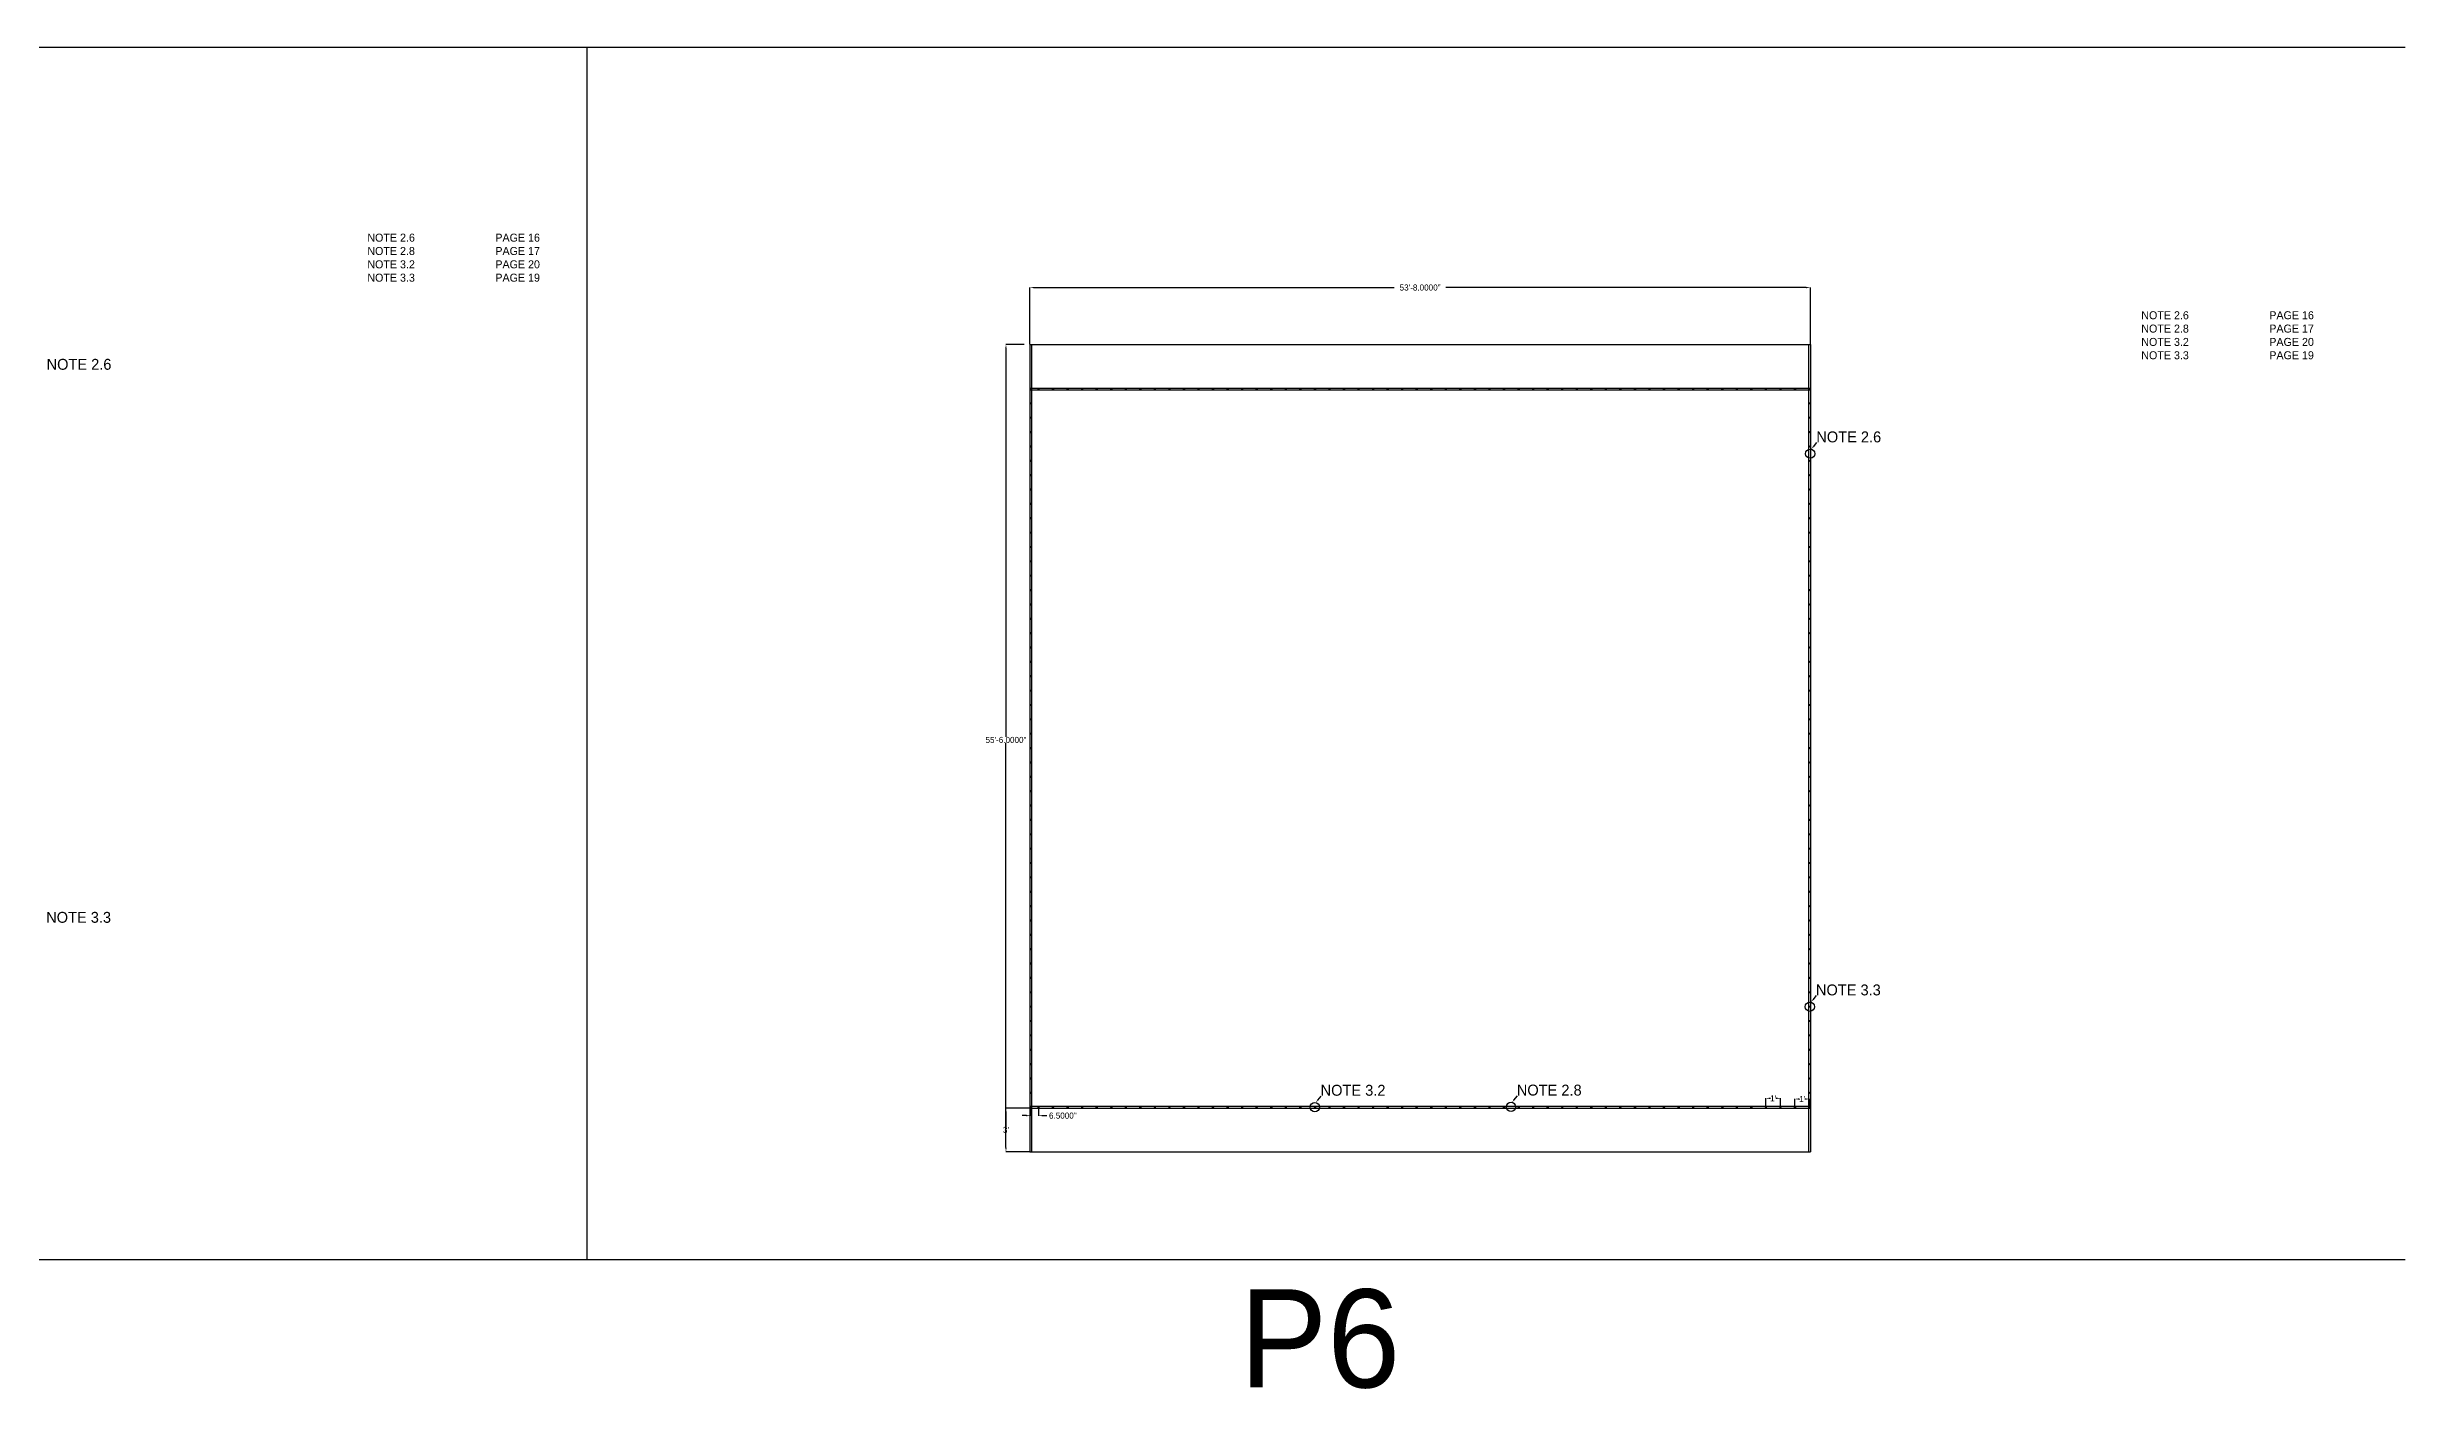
# Model space of a CAD drawing. Header units: inches. Extents: x 1631 to 16634, y 11819 to 13981.
# Drawn here: x 8689 to 10633, y 12874 to 13981 of the extents above; entities that cross this region are included whole.
import ezdxf

# ---------------------------------------------------------------- set-up
doc = ezdxf.new("R2010")
doc.units = ezdxf.units.IN
doc.header["$MEASUREMENT"] = 0
for name, color, linetype in [('DIMENSION', 7, 'Continuous'), ('FINISH', 1, 'Continuous'), ('GROMMET', 7, 'Continuous'), ('TEXT', 7, 'Continuous'), ('WEBB', 5, 'Continuous')]:
    doc.layers.add(name, color=color, linetype=linetype)
doc.dimstyles.get("Standard").update_dxf_attribs({"dimtxt": 2.5, "dimasz": 3.5, "dimexe": 0.18, "dimexo": 0.0625, "dimgap": 0.09, "dimtad": 0, "dimtih": 1, "dimtoh": 1, "dimdec": 4, "dimzin": 0, "dimdsep": 46, "dimlunit": 3, "dimtxsty": 'Standard', "dimcen": 0.09, "dimadec": 0, "dimazin": 0, "dimtfac": 1, "dimtdec": 4, "dimtofl": 0, "dimtmove": 0, "dimatfit": 3, "dimfxl": 0, "dimtolj": 1, "dimtzin": 0, "dimarcsym": 0})

# ---------------------------------------------------------------- blocks, each defined once
blk = doc.blocks.new('*D120')
at = {"layer": 'DEFPOINTS', "color": 0}
for p in [(9479.5, 13735.5), (9498.6, 13735.5), (9498.6, 13069.5)]:
    blk.add_point(p, dxfattribs=at)
at = {"layer": 'DIMENSION', "color": 0, "lineweight": -2}
for p, q in [((9494.6, 13735.5), (9479.3, 13735.5)), ((9479.5, 13732), (9479.5, 13411.8)), ((9479.5, 13073), (9479.5, 13406.7)), ((9494.6, 13069.5), (9479.3, 13069.5))]:
    blk.add_line(p, q, dxfattribs=at)
at = {"layer": 'DIMENSION', "color": 0}
for points in [[(9478.9, 13732), (9480.1, 13732), (9479.5, 13735.5)], [(9478.9, 13073), (9480.1, 13073), (9479.5, 13069.5)]]:
    blk.add_solid(points, dxfattribs=at)
at = {"layer": 'DIMENSION', "color": 0, "insert": (9479.5, 13409.2), "char_height": 5, "attachment_point": 5}
blk.add_mtext('\\A1;55\'-6.0000"', dxfattribs=at)
blk = doc.blocks.new('*D135')
at = {"layer": 'DEFPOINTS', "color": 0}
for p in [(10130.3, 13106.2), (10142.3, 13113), (10142.3, 13106.2)]:
    blk.add_point(p, dxfattribs=at)
at = {"layer": 'TEXT', "color": 0, "lineweight": -2}
for p, q in [((10130.3, 13106.3), (10130.3, 13113.2)), ((10133.8, 13113), (10134.2, 13113)), ((10138.8, 13113), (10138.5, 13113)), ((10142.3, 13106.3), (10142.3, 13113.2))]:
    blk.add_line(p, q, dxfattribs=at)
at = {"layer": 'TEXT', "color": 0}
for points in [[(10133.8, 13113.6), (10133.8, 13112.4), (10130.3, 13113)], [(10138.8, 13113.6), (10138.8, 13112.4), (10142.3, 13113)]]:
    blk.add_solid(points, dxfattribs=at)
at = {"layer": 'TEXT', "color": 0, "insert": (10136.3, 13113), "char_height": 5, "attachment_point": 5}
blk.add_mtext("\\A1;1'", dxfattribs=at)
blk = doc.blocks.new('*D136')
at = {"layer": 'DEFPOINTS', "color": 0}
for p in [(10106.3, 13113.6), (10106.3, 13106.2), (10118.3, 13106.2)]:
    blk.add_point(p, dxfattribs=at)
at = {"layer": 'TEXT', "color": 0, "lineweight": -2}
for p, q in [((10106.3, 13106.3), (10106.3, 13113.8)), ((10109.8, 13113.6), (10110.2, 13113.6)), ((10114.8, 13113.6), (10114.5, 13113.6)), ((10118.3, 13106.3), (10118.3, 13113.8))]:
    blk.add_line(p, q, dxfattribs=at)
at = {"layer": 'TEXT', "color": 0}
for points in [[(10109.8, 13114.2), (10109.8, 13113), (10106.3, 13113.6)], [(10114.8, 13114.2), (10114.8, 13113), (10118.3, 13113.6)]]:
    blk.add_solid(points, dxfattribs=at)
at = {"layer": 'TEXT', "color": 0, "insert": (10112.3, 13113.6), "char_height": 5, "attachment_point": 5}
blk.add_mtext("\\A1;1'", dxfattribs=at)
blk = doc.blocks.new('*D165')
at = {"layer": 'DEFPOINTS', "color": 0}
for p in [(10143.1, 13782.4), (9499.1, 13735.5), (10143.1, 13735.5)]:
    blk.add_point(p, dxfattribs=at)
at = {"layer": 'DIMENSION', "color": 0, "lineweight": -2}
for p, q in [((9499.1, 13735.6), (9499.1, 13782.5)), ((9502.6, 13782.4), (9799.8, 13782.4)), ((10139.6, 13782.4), (9842.4, 13782.4)), ((10143.1, 13735.6), (10143.1, 13782.5))]:
    blk.add_line(p, q, dxfattribs=at)
at = {"layer": 'DIMENSION', "color": 0}
for points in [[(9502.6, 13782.9), (9502.6, 13781.8), (9499.1, 13782.4)], [(10139.6, 13782.9), (10139.6, 13781.8), (10143.1, 13782.4)]]:
    blk.add_solid(points, dxfattribs=at)
at = {"layer": 'DIMENSION', "color": 0, "insert": (9821.1, 13782.4), "char_height": 5, "attachment_point": 5}
blk.add_mtext('\\A1;53\'-8.0000"', dxfattribs=at)
blk = doc.blocks.new('*D166')
at = {"layer": 'DEFPOINTS', "color": 0}
for p in [(9499.1, 13105.5), (9479.5, 13069.5), (9499.1, 13069.5)]:
    blk.add_point(p, dxfattribs=at)
at = {"layer": 'DIMENSION', "color": 0, "lineweight": -2}
for p, q in [((9499, 13105.5), (9479.3, 13105.5)), ((9479.5, 13102), (9479.5, 13090.1)), ((9479.5, 13073), (9479.5, 13084.9)), ((9499, 13069.5), (9479.3, 13069.5))]:
    blk.add_line(p, q, dxfattribs=at)
at = {"layer": 'DIMENSION', "color": 0}
for points in [[(9478.9, 13102), (9480.1, 13102), (9479.5, 13105.5)], [(9478.9, 13073), (9480.1, 13073), (9479.5, 13069.5)]]:
    blk.add_solid(points, dxfattribs=at)
at = {"layer": 'DIMENSION', "color": 0, "insert": (9479.5, 13087.5), "char_height": 5, "attachment_point": 5}
blk.add_mtext("\\A1;3'", dxfattribs=at)
blk = doc.blocks.new('*D178')
at = {"layer": 'DEFPOINTS', "color": 0}
for p in [(9499.8, 13106.2), (9506.3, 13106.2), (9506.3, 13099.3)]:
    blk.add_point(p, dxfattribs=at)
at = {"layer": 'DIMENSION', "color": 0, "lineweight": -2}
for p, q in [((9499.8, 13106.2), (9499.8, 13099.1)), ((9506.3, 13106.2), (9506.3, 13099.1)), ((9496.3, 13099.3), (9492.8, 13099.3)), ((9509.8, 13099.3), (9513.3, 13099.3))]:
    blk.add_line(p, q, dxfattribs=at)
at = {"layer": 'DIMENSION', "color": 0}
for points in [[(9496.3, 13099.8), (9496.3, 13098.7), (9499.8, 13099.3)], [(9509.8, 13099.8), (9509.8, 13098.7), (9506.3, 13099.3)]]:
    blk.add_solid(points, dxfattribs=at)
at = {"layer": 'DIMENSION', "color": 0, "insert": (9526.4, 13099.3), "char_height": 5, "attachment_point": 5}
blk.add_mtext('\\A1;6.5000"', dxfattribs=at)

msp = doc.modelspace()

# ---------------------------------------------------------------- linework, layer by layer
at = {"layer": 'FINISH'}
for p, q in [((9499.09834, 13735.49632), (10143.09834, 13735.49632)), ((9499.09834, 13069.49632), (10143.09834, 13069.49632))]:
    msp.add_line(p, q, dxfattribs=at)
at = {"layer": 'GROMMET'}
for centre, radius in [((9499.84834, 13698.74632), 0.5), ((9499.84834, 13686.89632), 0.5), ((9499.84834, 13698.74632), 0.25), ((9499.84834, 13686.89632), 0.25), ((9506.34834, 13698.74632), 0.5), ((9506.34834, 13698.74632), 0.25), ((9518.34834, 13698.74632), 0.5), ((9518.34834, 13698.74632), 0.25), ((9530.34834, 13698.74632), 0.5), ((9530.34834, 13698.74632), 0.25), ((9542.34834, 13698.74632), 0.5), ((9542.34834, 13698.74632), 0.25), ((9554.34834, 13698.74632), 0.5), ((9554.34834, 13698.74632), 0.25), ((9566.34834, 13698.74632), 0.5), ((9566.34834, 13698.74632), 0.25), ((9578.34834, 13698.74632), 0.5), ((9578.34834, 13698.74632), 0.25), ((9590.34834, 13698.74632), 0.5), ((9590.34834, 13698.74632), 0.25), ((9602.34834, 13698.74632), 0.5), ((9602.34834, 13698.74632), 0.25), ((9614.34834, 13698.74632), 0.5), ((9614.34834, 13698.74632), 0.25), ((9626.34834, 13698.74632), 0.5), ((9626.34834, 13698.74632), 0.25), ((9638.34834, 13698.74632), 0.5), ((9638.34834, 13698.74632), 0.25), ((9650.34834, 13698.74632), 0.5), ((9650.34834, 13698.74632), 0.25), ((9662.34834, 13698.74632), 0.5), ((9662.34834, 13698.74632), 0.25), ((9674.34834, 13698.74632), 0.5), ((9674.34834, 13698.74632), 0.25), ((9686.34834, 13698.74632), 0.5), ((9686.34834, 13698.74632), 0.25), ((9698.34834, 13698.74632), 0.5), ((9698.34834, 13698.74632), 0.25), ((9710.34834, 13698.74632), 0.5), ((9710.34834, 13698.74632), 0.25), ((9722.34834, 13698.74632), 0.5), ((9722.34834, 13698.74632), 0.25), ((9734.34834, 13698.74632), 0.5), ((9734.34834, 13698.74632), 0.25), ((9746.34834, 13698.74632), 0.5), ((9746.34834, 13698.74632), 0.25), ((9758.34834, 13698.74632), 0.5), ((9758.34834, 13698.74632), 0.25), ((9770.34834, 13698.74632), 0.5), ((9770.34834, 13698.74632), 0.25), ((9782.34834, 13698.74632), 0.5), ((9782.34834, 13698.74632), 0.25), ((9794.34834, 13698.74632), 0.5), ((9794.34834, 13698.74632), 0.25), ((9806.34834, 13698.74632), 0.5), ((9806.34834, 13698.74632), 0.25), ((9818.34834, 13698.74632), 0.5), ((9818.34834, 13698.74632), 0.25), ((9830.34834, 13698.74632), 0.5), ((9830.34834, 13698.74632), 0.25), ((9842.34834, 13698.74632), 0.5), ((9842.34834, 13698.74632), 0.25), ((9854.34834, 13698.74632), 0.5), ((9854.34834, 13698.74632), 0.25), ((9866.34834, 13698.74632), 0.5), ((9866.34834, 13698.74632), 0.25), ((9878.34834, 13698.74632), 0.5), ((9878.34834, 13698.74632), 0.25), ((9890.34834, 13698.74632), 0.5), ((9890.34834, 13698.74632), 0.25), ((9902.34834, 13698.74632), 0.5), ((9902.34834, 13698.74632), 0.25), ((9914.34834, 13698.74632), 0.5), ((9914.34834, 13698.74632), 0.25), ((9926.34834, 13698.74632), 0.5), ((9926.34834, 13698.74632), 0.25), ((9938.34834, 13698.74632), 0.5), ((9938.34834, 13698.74632), 0.25), ((9950.34834, 13698.74632), 0.5), ((9950.34834, 13698.74632), 0.25), ((9962.34834, 13698.74632), 0.5), ((9962.34834, 13698.74632), 0.25), ((9974.34834, 13698.74632), 0.5), ((9974.34834, 13698.74632), 0.25), ((9986.34834, 13698.74632), 0.5), ((9986.34834, 13698.74632), 0.25), ((9998.34834, 13698.74632), 0.5), ((9998.34834, 13698.74632), 0.25), ((10010.34834, 13698.74632), 0.5), ((10010.34834, 13698.74632), 0.25), ((10022.34834, 13698.74632), 0.5), ((10022.34834, 13698.74632), 0.25), ((10034.34834, 13698.74632), 0.5), ((10034.34834, 13698.74632), 0.25), ((10046.34834, 13698.74632), 0.5), ((10046.34834, 13698.74632), 0.25), ((10058.34834, 13698.74632), 0.5), ((10058.34834, 13698.74632), 0.25), ((10070.34834, 13698.74632), 0.5), ((10070.34834, 13698.74632), 0.25), ((10082.34834, 13698.74632), 0.5), ((10082.34834, 13698.74632), 0.25), ((10094.34834, 13698.74632), 0.5), ((10094.34834, 13698.74632), 0.25), ((10106.34834, 13698.74632), 0.5), ((10106.34834, 13698.74632), 0.25), ((10118.34834, 13698.74632), 0.5), ((10118.34834, 13698.74632), 0.25), ((10130.34834, 13698.74632), 0.5), ((10130.34834, 13698.74632), 0.25), ((10142.34834, 13698.74632), 0.5), ((10142.34834, 13686.89632), 0.5), ((10142.34834, 13698.74632), 0.25), ((10142.34834, 13686.89632), 0.25), ((9499.84834, 13675.04632), 0.5), ((9499.84834, 13675.04632), 0.25), ((10142.34834, 13675.04632), 0.5), ((10142.34834, 13675.04632), 0.25), ((9499.84834, 13663.19632), 0.5), ((9499.84834, 13651.34632), 0.5), ((9499.84834, 13663.19632), 0.25), ((9499.84834, 13651.34632), 0.25), ((10142.34834, 13663.19632), 0.5), ((10142.34834, 13651.34632), 0.5), ((10142.34834, 13663.19632), 0.25), ((10142.34834, 13651.34632), 0.25), ((9499.84834, 13639.49632), 0.5), ((9499.84834, 13627.64632), 0.5), ((9499.84834, 13639.49632), 0.25), ((9499.84834, 13627.64632), 0.25), ((10142.34834, 13639.49632), 0.5), ((10142.34834, 13627.64632), 0.5), ((10142.34834, 13639.49632), 0.25), ((10142.34834, 13627.64632), 0.25), ((9499.84834, 13615.79632), 0.5), ((9499.84834, 13615.79632), 0.25), ((10142.34834, 13615.79632), 0.5), ((10142.34834, 13615.79632), 0.25), ((9499.84834, 13603.94632), 0.5), ((9499.84834, 13592.09632), 0.5), ((9499.84834, 13603.94632), 0.25), ((9499.84834, 13592.09632), 0.25), ((10142.34834, 13603.94632), 0.5), ((10142.34834, 13592.09632), 0.5), ((10142.34834, 13603.94632), 0.25), ((10142.34834, 13592.09632), 0.25), ((9499.84834, 13580.24632), 0.5), ((9499.84834, 13580.24632), 0.25), ((10142.34834, 13580.24632), 0.5), ((10142.34834, 13580.24632), 0.25), ((9499.84834, 13568.39632), 0.5), ((9499.84834, 13556.54632), 0.5), ((9499.84834, 13568.39632), 0.25), ((9499.84834, 13556.54632), 0.25), ((10142.34834, 13568.39632), 0.5), ((10142.34834, 13556.54632), 0.5), ((10142.34834, 13568.39632), 0.25), ((10142.34834, 13556.54632), 0.25), ((9499.84834, 13544.69632), 0.5), ((9499.84834, 13532.84632), 0.5), ((9499.84834, 13544.69632), 0.25), ((9499.84834, 13532.84632), 0.25), ((10142.34834, 13544.69632), 0.5), ((10142.34834, 13532.84632), 0.5), ((10142.34834, 13544.69632), 0.25), ((10142.34834, 13532.84632), 0.25), ((9499.84834, 13520.99632), 0.5), ((9499.84834, 13520.99632), 0.25), ((10142.34834, 13520.99632), 0.5), ((10142.34834, 13520.99632), 0.25), ((9499.84834, 13509.14632), 0.5), ((9499.84834, 13497.29632), 0.5), ((9499.84834, 13509.14632), 0.25), ((9499.84834, 13497.29632), 0.25), ((10142.34834, 13509.14632), 0.5), ((10142.34834, 13497.29632), 0.5), ((10142.34834, 13509.14632), 0.25), ((10142.34834, 13497.29632), 0.25), ((9499.84834, 13485.44632), 0.5), ((9499.84834, 13473.59632), 0.5), ((9499.84834, 13485.44632), 0.25), ((9499.84834, 13473.59632), 0.25), ((10142.34834, 13485.44632), 0.5), ((10142.34834, 13473.59632), 0.5), ((10142.34834, 13485.44632), 0.25), ((10142.34834, 13473.59632), 0.25), ((9499.84834, 13461.74632), 0.5), ((9499.84834, 13461.74632), 0.25), ((10142.34834, 13461.74632), 0.5), ((10142.34834, 13461.74632), 0.25), ((9499.84834, 13449.89632), 0.5), ((9499.84834, 13438.04632), 0.5), ((9499.84834, 13449.89632), 0.25), ((9499.84834, 13438.04632), 0.25), ((10142.34834, 13449.89632), 0.5), ((10142.34834, 13438.04632), 0.5), ((10142.34834, 13449.89632), 0.25), ((10142.34834, 13438.04632), 0.25), ((9499.84834, 13426.19632), 0.5), ((9499.84834, 13414.34632), 0.5), ((9499.84834, 13426.19632), 0.25), ((9499.84834, 13414.34632), 0.25), ((10142.34834, 13426.19632), 0.5), ((10142.34834, 13414.34632), 0.5), ((10142.34834, 13426.19632), 0.25), ((10142.34834, 13414.34632), 0.25), ((9499.84834, 13402.49632), 0.5), ((9499.84834, 13402.49632), 0.25), ((10142.34834, 13402.49632), 0.5), ((10142.34834, 13402.49632), 0.25), ((9499.84834, 13390.64632), 0.5), ((9499.84834, 13378.79632), 0.5), ((9499.84834, 13390.64632), 0.25), ((9499.84834, 13378.79632), 0.25), ((10142.34834, 13390.64632), 0.5), ((10142.34834, 13378.79632), 0.5), ((10142.34834, 13390.64632), 0.25), ((10142.34834, 13378.79632), 0.25), ((9499.84834, 13366.94632), 0.5), ((9499.84834, 13355.09632), 0.5), ((9499.84834, 13366.94632), 0.25), ((9499.84834, 13355.09632), 0.25), ((10142.34834, 13366.94632), 0.5), ((10142.34834, 13355.09632), 0.5), ((10142.34834, 13366.94632), 0.25), ((10142.34834, 13355.09632), 0.25), ((9499.84834, 13343.24632), 0.5), ((9499.84834, 13343.24632), 0.25), ((10142.34834, 13343.24632), 0.5), ((10142.34834, 13343.24632), 0.25), ((9499.84834, 13331.39632), 0.5), ((9499.84834, 13319.54632), 0.5), ((9499.84834, 13331.39632), 0.25), ((9499.84834, 13319.54632), 0.25), ((10142.34834, 13331.39632), 0.5), ((10142.34834, 13319.54632), 0.5), ((10142.34834, 13331.39632), 0.25), ((10142.34834, 13319.54632), 0.25), ((9499.84834, 13307.69632), 0.5), ((9499.84834, 13307.69632), 0.25), ((10142.34834, 13307.69632), 0.5), ((10142.34834, 13307.69632), 0.25), ((9499.84834, 13295.84632), 0.5), ((9499.84834, 13283.99632), 0.5), ((9499.84834, 13295.84632), 0.25), ((9499.84834, 13283.99632), 0.25), ((10142.34834, 13295.84632), 0.5), ((10142.34834, 13283.99632), 0.5), ((10142.34834, 13295.84632), 0.25), ((10142.34834, 13283.99632), 0.25), ((9499.84834, 13272.14632), 0.5), ((9499.84834, 13260.29632), 0.5), ((9499.84834, 13272.14632), 0.25), ((9499.84834, 13260.29632), 0.25), ((10142.34834, 13272.14632), 0.5), ((10142.34834, 13260.29632), 0.5), ((10142.34834, 13272.14632), 0.25), ((10142.34834, 13260.29632), 0.25), ((9499.84834, 13248.44632), 0.5), ((9499.84834, 13248.44632), 0.25), ((10142.34834, 13248.44632), 0.5), ((10142.34834, 13248.44632), 0.25), ((9499.84834, 13236.59632), 0.5), ((9499.84834, 13224.74632), 0.5), ((9499.84834, 13236.59632), 0.25), ((9499.84834, 13224.74632), 0.25), ((10142.34834, 13236.59632), 0.5), ((10142.34834, 13224.74632), 0.5), ((10142.34834, 13236.59632), 0.25), ((10142.34834, 13224.74632), 0.25), ((9499.84834, 13212.89632), 0.5), ((9499.84834, 13201.04632), 0.5), ((9499.84834, 13212.89632), 0.25), ((9499.84834, 13201.04632), 0.25), ((10142.34834, 13212.89632), 0.5), ((10142.34834, 13201.04632), 0.5), ((10142.34834, 13212.89632), 0.25), ((10142.34834, 13201.04632), 0.25), ((9499.84834, 13189.19632), 0.5), ((9499.84834, 13189.19632), 0.25), ((10142.34834, 13189.19632), 0.5), ((10142.34834, 13189.19632), 0.25), ((9499.84834, 13177.34632), 0.5), ((9499.84834, 13165.49632), 0.5), ((9499.84834, 13177.34632), 0.25), ((9499.84834, 13165.49632), 0.25), ((10142.34834, 13177.34632), 0.5), ((10142.34834, 13165.49632), 0.5), ((10142.34834, 13177.34632), 0.25), ((10142.34834, 13165.49632), 0.25), ((9499.84834, 13153.64632), 0.5), ((9499.84834, 13141.79632), 0.5), ((9499.84834, 13153.64632), 0.25), ((9499.84834, 13141.79632), 0.25), ((10142.34834, 13153.64632), 0.5), ((10142.34834, 13141.79632), 0.5), ((10142.34834, 13153.64632), 0.25), ((10142.34834, 13141.79632), 0.25), ((9499.84834, 13129.94632), 0.5), ((9499.84834, 13129.94632), 0.25), ((10142.34834, 13129.94632), 0.5), ((10142.34834, 13129.94632), 0.25), ((9499.84834, 13118.09632), 0.5), ((9499.84834, 13106.24632), 0.5), ((9499.84834, 13118.09632), 0.25), ((9499.84834, 13106.24632), 0.25), ((9506.34834, 13106.24632), 0.5), ((9506.34834, 13106.24632), 0.25), ((9518.34834, 13106.24632), 0.5), ((9518.34834, 13106.24632), 0.25), ((9530.34834, 13106.24632), 0.5), ((9530.34834, 13106.24632), 0.25), ((9542.34834, 13106.24632), 0.5), ((9542.34834, 13106.24632), 0.25), ((9554.34834, 13106.24632), 0.5), ((9554.34834, 13106.24632), 0.25), ((9566.34834, 13106.24632), 0.5), ((9566.34834, 13106.24632), 0.25), ((9578.34834, 13106.24632), 0.5), ((9578.34834, 13106.24632), 0.25), ((9590.34834, 13106.24632), 0.5), ((9590.34834, 13106.24632), 0.25), ((9602.34834, 13106.24632), 0.5), ((9602.34834, 13106.24632), 0.25), ((9614.34834, 13106.24632), 0.5), ((9614.34834, 13106.24632), 0.25), ((9626.34834, 13106.24632), 0.5), ((9626.34834, 13106.24632), 0.25), ((9638.34834, 13106.24632), 0.5), ((9638.34834, 13106.24632), 0.25), ((9650.34834, 13106.24632), 0.5), ((9650.34834, 13106.24632), 0.25), ((9662.34834, 13106.24632), 0.5), ((9662.34834, 13106.24632), 0.25), ((9674.34834, 13106.24632), 0.5), ((9674.34834, 13106.24632), 0.25), ((9686.34834, 13106.24632), 0.5), ((9686.34834, 13106.24632), 0.25), ((9698.34834, 13106.24632), 0.5), ((9698.34834, 13106.24632), 0.25), ((9710.34834, 13106.24632), 0.5), ((9710.34834, 13106.24632), 0.25), ((9722.34834, 13106.24632), 0.5), ((9722.34834, 13106.24632), 0.25), ((9734.34834, 13106.24632), 0.5), ((9734.34834, 13106.24632), 0.25), ((9746.34834, 13106.24632), 0.5), ((9746.34834, 13106.24632), 0.25), ((9758.34834, 13106.24632), 0.5), ((9758.34834, 13106.24632), 0.25), ((9770.34834, 13106.24632), 0.5), ((9770.34834, 13106.24632), 0.25), ((9782.34834, 13106.24632), 0.5), ((9782.34834, 13106.24632), 0.25), ((9794.34834, 13106.24632), 0.5), ((9794.34834, 13106.24632), 0.25), ((9806.34834, 13106.24632), 0.5), ((9806.34834, 13106.24632), 0.25), ((9818.34834, 13106.24632), 0.5), ((9818.34834, 13106.24632), 0.25), ((9830.34834, 13106.24632), 0.5), ((9830.34834, 13106.24632), 0.25), ((9842.34834, 13106.24632), 0.5), ((9842.34834, 13106.24632), 0.25), ((9854.34834, 13106.24632), 0.5), ((9854.34834, 13106.24632), 0.25), ((9866.34834, 13106.24632), 0.5), ((9866.34834, 13106.24632), 0.25), ((9878.34834, 13106.24632), 0.5), ((9878.34834, 13106.24632), 0.25), ((9890.34834, 13106.24632), 0.5), ((9890.34834, 13106.24632), 0.25), ((9902.34834, 13106.24632), 0.5), ((9902.34834, 13106.24632), 0.25), ((9914.34834, 13106.24632), 0.5), ((9914.34834, 13106.24632), 0.25), ((9926.34834, 13106.24632), 0.5), ((9926.34834, 13106.24632), 0.25), ((9938.34834, 13106.24632), 0.5), ((9938.34834, 13106.24632), 0.25), ((9950.34834, 13106.24632), 0.5), ((9950.34834, 13106.24632), 0.25), ((9962.34834, 13106.24632), 0.5), ((9962.34834, 13106.24632), 0.25), ((9974.34834, 13106.24632), 0.5), ((9974.34834, 13106.24632), 0.25), ((9986.34834, 13106.24632), 0.5), ((9986.34834, 13106.24632), 0.25), ((9998.34834, 13106.24632), 0.5), ((9998.34834, 13106.24632), 0.25), ((10010.34834, 13106.24632), 0.5), ((10010.34834, 13106.24632), 0.25), ((10022.34834, 13106.24632), 0.5), ((10022.34834, 13106.24632), 0.25), ((10034.34834, 13106.24632), 0.5), ((10034.34834, 13106.24632), 0.25), ((10046.34834, 13106.24632), 0.5), ((10046.34834, 13106.24632), 0.25), ((10058.34834, 13106.24632), 0.5), ((10058.34834, 13106.24632), 0.25), ((10070.34834, 13106.24632), 0.5), ((10070.34834, 13106.24632), 0.25), ((10082.34834, 13106.24632), 0.5), ((10082.34834, 13106.24632), 0.25), ((10094.34834, 13106.24632), 0.5), ((10094.34834, 13106.24632), 0.25), ((10106.34834, 13106.24632), 0.5), ((10106.34834, 13106.24632), 0.25), ((10118.34834, 13106.24632), 0.5), ((10118.34834, 13106.24632), 0.25), ((10130.34834, 13106.24632), 0.5), ((10130.34834, 13106.24632), 0.25), ((10142.34834, 13118.09632), 0.5), ((10142.34834, 13106.24632), 0.5), ((10142.34834, 13118.09632), 0.25), ((10142.34834, 13106.24632), 0.25)]:
    msp.add_circle(centre, radius, dxfattribs=at)
at = {"layer": 'TEXT'}
for p, q in [((7633.76147, 13980.7397), (9133.76147, 13980.7397)), ((9133.76147, 13980.7397), (9133.76147, 12980.7397)), ((9133.76147, 13980.7397), (10633.76147, 13980.7397)), ((9133.76147, 13980.7397), (9133.76147, 12980.7397)), ((10148.2139, 13654.4772), (10145.33319, 13650.99596)), ((10147.89079, 13198.26983), (10145.01008, 13194.78859)), ((9739.30144, 13115.48838), (9736.42073, 13112.00714)), ((9901.14312, 13115.65059), (9898.26241, 13112.16935)), ((7633.76147, 12980.7397), (9133.76147, 12980.7397)), ((9133.76147, 12980.7397), (10633.76147, 12980.7397))]:
    msp.add_line(p, q, dxfattribs=at)
for centre in [(10142.93614, 13645.36163), (10142.61303, 13189.15426), (9734.27367, 13106.37281), (9896.11535, 13106.53502)]:
    msp.add_circle(centre, 3.83358, dxfattribs=at)
for points in [[(10145.02101, 13651.27192), (10145.64538, 13650.72), (10143.67745, 13649.12286)], [(10144.6979, 13195.06455), (10145.32227, 13194.51263), (10143.35434, 13192.91549)], [(9736.35854, 13112.2831), (9736.98291, 13111.73118), (9735.01498, 13110.13404)], [(9898.20023, 13112.4453), (9898.82459, 13111.89339), (9896.85667, 13110.29624)]]:
    msp.add_solid(points, dxfattribs=at)
at = {"layer": 'WEBB'}
for p, q in [((9499.09834, 13735.49632), (9499.09834, 13069.49632)), ((9500.59834, 13735.49632), (9500.59834, 13069.49632)), ((10141.59834, 13735.49632), (10141.59834, 13069.49632)), ((10143.09834, 13735.49632), (10143.09834, 13069.49632)), ((9499.09834, 13699.49632), (10143.09834, 13699.49632)), ((9499.09834, 13697.99632), (10143.09834, 13697.99632)), ((9499.09834, 13106.99632), (10143.09834, 13106.99632)), ((9499.09834, 13105.49632), (10143.09834, 13105.49632))]:
    msp.add_line(p, q, dxfattribs=at)

# ---------------------------------------------------------------- texts
at = {"layer": 'TEXT'}
for s, height, p in [('NOTE 2.6', 9, (8688.11504, 13714.57892)), ('NOTE 2.6', 9, (10147.93757, 13654.70164)), ('NOTE 3.3', 9, (8687.79193, 13258.37155)), ('NOTE 3.3', 9, (10147.61445, 13198.49427)), ('NOTE 3.2', 9, (9739.0251, 13115.71282)), ('NOTE 2.8', 9, (9900.86678, 13115.87503)), ('P6', 80.977854, (9672.28893, 12875.04751))]:
    msp.add_text(s, height=height, dxfattribs=at).set_placement(p)
at = {"layer": 'TEXT', "char_height": 6.6, "width": 210.3834797, "attachment_point": 1}
for insert in [(8952.70241, 13826.87316), (10415.98541, 13762.8571)]:
    msp.add_mtext('NOTE 2.6^I^I^IPAGE 16\\PNOTE 2.8^I^I^IPAGE 17\\PNOTE 3.2^I^I ^IPAGE 20\\PNOTE 3.3^I^I^IPAGE 19', dxfattribs=dict(at, insert=insert))

# ---------------------------------------------------------------- dimensions: what is measured, and where the dimension line sits
at = {"layer": 'DIMENSION'}
for base, p1, p2, picture, middle in [((10143.09834, 13782.35193), (9499.09834, 13735.49632), (10143.09834, 13735.49632), '*D165', (9821.09834, 13782.35193)), ((9506.34834, 13099.26064), (9499.84834, 13106.24632), (9506.34834, 13106.24632), '*D178', (9526.355, 13099.26064))]:
    dim = msp.add_linear_dim(base=base, p1=p1, p2=p2, dimstyle='Standard', override={"dimtxt": 5}, dxfattribs=at)
    dim.commit()
    dim.dimension.update_dxf_attribs({"geometry": picture, "text_midpoint": middle})
for base, p1, p2, override, picture, middle in [((9479.52544, 13735.49632), (9498.59834, 13069.49632), (9498.59834, 13735.49632), {"dimscale": 1, "dimtxt": 5, "dimexo": 4, "dimcen": 6, "dimatfit": 3}, '*D120', (9479.52544, 13409.24632)), ((9479.52544, 13069.49632), (9499.09834, 13105.49632), (9499.09834, 13069.49632), {"dimtxt": 5}, '*D166', (9479.52544, 13087.51937))]:
    dim = msp.add_linear_dim(base=base, p1=p1, p2=p2, angle=90, dimstyle='Standard', override=override, dxfattribs=at)
    dim.commit()
    dim.dimension.update_dxf_attribs({"geometry": picture, "text_midpoint": middle, "dimtype": 160})
at = {"layer": 'TEXT'}
for base, p1, p2, picture, middle in [((10106.34834, 13113.59501), (10118.34834, 13106.24632), (10106.34834, 13106.24632), '*D136', (10112.34834, 13113.59501)), ((10142.34834, 13113.02806), (10130.34834, 13106.24632), (10142.34834, 13106.24632), '*D135', (10136.34834, 13113.02806))]:
    dim = msp.add_linear_dim(base=base, p1=p1, p2=p2, dimstyle='Standard', override={"dimtxt": 5}, dxfattribs=at)
    dim.commit()
    dim.dimension.update_dxf_attribs({"geometry": picture, "text_midpoint": middle})

doc.saveas('drawing.dxf')
